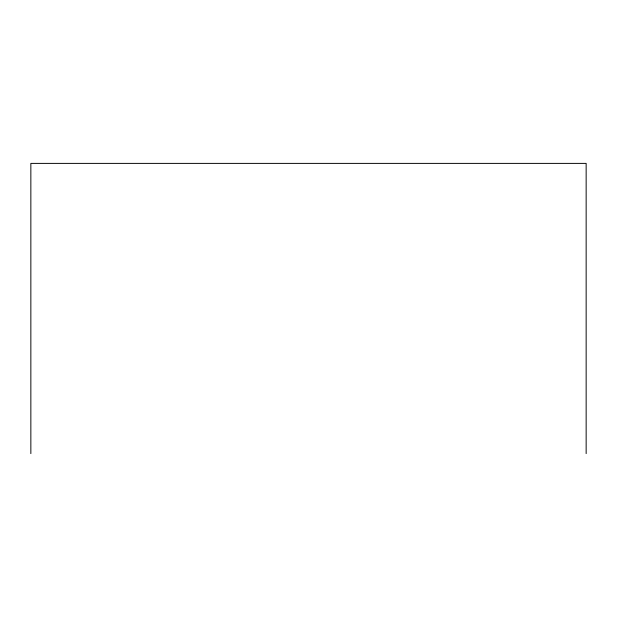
<?xml version="1.0" encoding="UTF-8"?>
<svg xmlns="http://www.w3.org/2000/svg" width="617" height="617" viewBox="0 0 617 617"><rect width="100%" height="100%" fill="white"/><g stroke="black" fill="none" stroke-linecap="round" stroke-linejoin="round"><path stroke-width="0.93" d="M586.15 453.611L586.15 163.389L30.85 163.389L30.85 453.611"/></g></svg>
